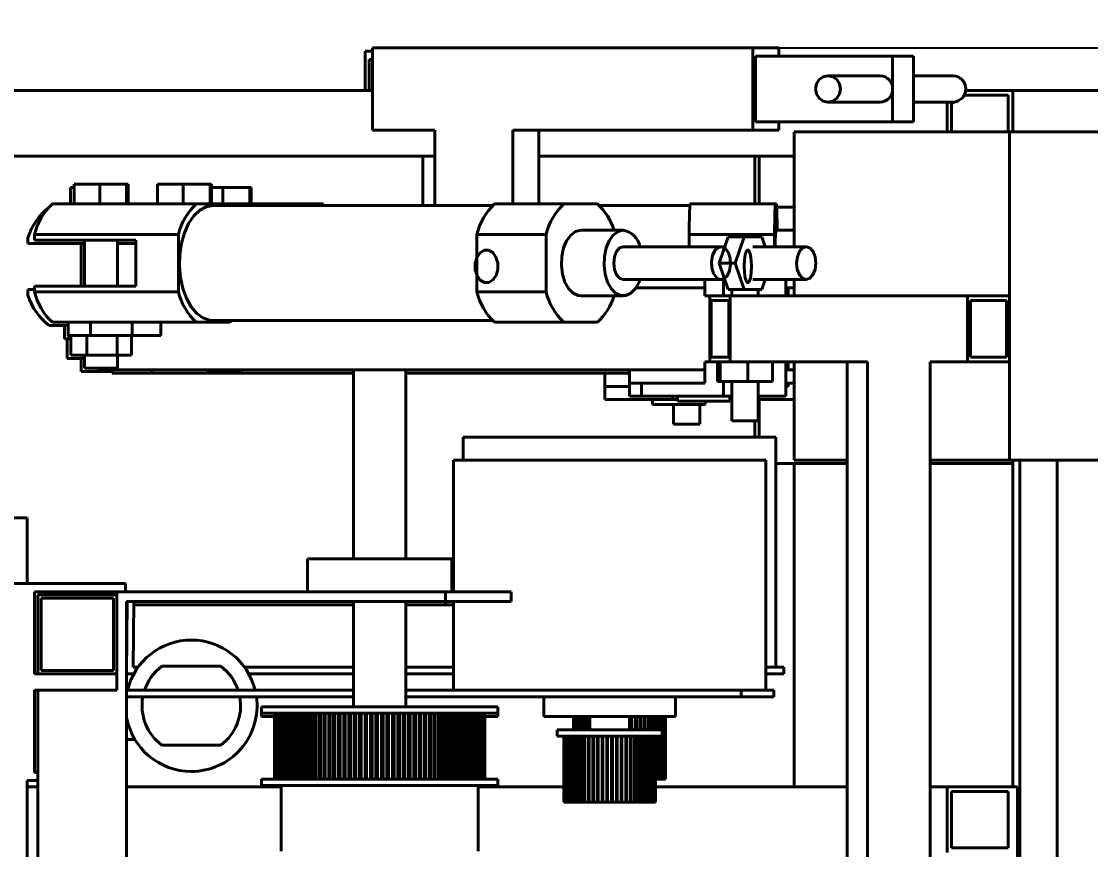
# Model space of a CAD drawing. Header units: millimetres. Extents: x -250 to 3947, y -1468 to 870.
# Drawn here: x 1713.1 to 1794.5, y 655.1 to 718.1 of the extents above; entities that cross this region are included whole.
import ezdxf

# ---------------------------------------------------------------- set-up
doc = ezdxf.new("R2010")
doc.units = ezdxf.units.MM
doc.header["$PDSIZE"] = -1
doc.styles.get("Standard").update_dxf_attribs({"font": 'times_0.ttf'})
doc.dimstyles.new('ISO-25', dxfattribs={"dimtxt": 2.5, "dimasz": 2.5, "dimexe": 1.25, "dimexo": 0.625, "dimtad": 1, "dimtxsty": 'Standard', "dimcen": 2.5, "dimadec": 0, "dimazin": 0, "dimtfac": 1, "dimtmove": 0, "dimatfit": 3, "dimfxl": 1, "dimarcsym": 0})

# ---------------------------------------------------------------- blocks, each defined once
blk = doc.blocks.new('*D9')
at = {"color": 0, "lineweight": -2}
for p, q in [((1740.832, 716.105), (1851.765, 716.105)), ((1850.765, 712.803), (1850.765, 568.015)), ((1850.765, 416.619), (1850.765, 561.407)), ((1729.446, 413.317), (1851.765, 413.317))]:
    blk.add_line(p, q, dxfattribs=at)
at = {"color": 0, "lineweight": 40}
for points in [[(1850.214, 712.803), (1851.315, 712.803), (1850.765, 716.105)], [(1850.214, 416.619), (1851.315, 416.619), (1850.765, 413.317)]]:
    blk.add_solid(points, dxfattribs=at)
at = {"layer": 'Defpoints', "color": 0, "lineweight": 40}
for p in [(1739.832, 716.105), (1728.446, 413.317), (1850.765, 413.317)]:
    blk.add_point(p, dxfattribs=at)
at = {"color": 0, "lineweight": 15, "insert": (1850.765, 564.711), "char_height": 3.5, "attachment_point": 5}
blk.add_mtext('1514', dxfattribs=at)
blk = doc.blocks.new('*D10')
at = {"color": 0, "lineweight": -2}
for p, q in [((1671.796, 654.071), (1671.796, 757.782)), ((1803.546, 641.238), (1803.546, 757.782)), ((1675.098, 756.782), (1800.244, 756.782))]:
    blk.add_line(p, q, dxfattribs=at)
at = {"color": 0, "lineweight": 40}
for points in [[(1675.098, 757.333), (1675.098, 756.232), (1671.796, 756.782)], [(1800.244, 757.333), (1800.244, 756.232), (1803.546, 756.782)]]:
    blk.add_solid(points, dxfattribs=at)
at = {"layer": 'Defpoints', "color": 0, "lineweight": 40}
for p in [(1803.546, 756.782), (1671.796, 653.071), (1803.546, 640.238)]:
    blk.add_point(p, dxfattribs=at)
at = {"color": 0, "lineweight": 15, "insert": (1737.671, 760.092), "char_height": 3.5, "attachment_point": 5}
blk.add_mtext('670', dxfattribs=at)

msp = doc.modelspace()

# ---------------------------------------------------------------- linework, layer by layer
at = {"color": 7, "linetype": 'Continuous', "lineweight": 40}
for p, q in [((1739.8323, 709.8553), (1739.8323, 716.1053)), ((1768.7752, 716.1053), (1739.8323, 716.1053)), ((1768.7752, 709.8553), (1768.7752, 716.1053)), ((1768.7752, 716.1053), (1770.7611, 716.1053)), ((1770.7611, 716.1053), (1770.7611, 715.4803)), ((1739.8323, 715.8553), (1739.2833, 715.8553)), ((1739.2833, 715.8553), (1739.2833, 712.8553)), ((1739.8323, 715.2303), (1739.5848, 715.2303)), ((1739.5848, 715.2303), (1739.5848, 712.8553)), ((1768.9737, 710.4803), (1768.9737, 715.4803)), ((1768.9737, 715.4803), (1779.4037, 715.4803)), ((1779.4037, 715.4803), (1779.4037, 712.9803)), ((1780.9924, 715.4803), (1779.4037, 715.4803)), ((1780.9924, 712.9803), (1780.9924, 715.4803)), ((1778.4555, 713.9803), (1774.4837, 713.9803)), ((1784.016, 713.9803), (1780.9924, 713.9803)), ((1739.8323, 712.8553), (1698.0463, 712.8553)), ((1779.4037, 712.9803), (1779.4037, 710.4803)), ((1780.9924, 710.4803), (1780.9924, 712.9803)), ((1784.9568, 712.8553), (1788.5464, 712.8553)), ((1788.5464, 712.8553), (1788.5464, 709.7303)), ((1788.5464, 712.8553), (1792.2963, 712.8553)), ((1792.2963, 712.8553), (1796.0463, 712.8553)), ((1774.4837, 711.9803), (1778.4555, 711.9803)), ((1780.9924, 711.9803), (1784.016, 711.9803)), ((1783.5463, 709.7303), (1783.5463, 711.9803)), ((1784.1084, 711.9851), (1783.8963, 711.825)), ((1783.8963, 709.7303), (1783.8963, 711.9803)), ((1784.8504, 712.5053), (1788.1963, 712.5053)), ((1788.1963, 712.5053), (1788.1963, 709.7303)), ((1768.9737, 710.4803), (1779.4037, 710.4803)), ((1770.7611, 710.4803), (1770.7611, 709.8553)), ((1779.4037, 710.4803), (1780.9924, 710.4803)), ((1744.5732, 709.8553), (1739.8323, 709.8553)), ((1744.5732, 709.8553), (1744.5732, 704.1053)), ((1768.7752, 709.8553), (1750.4993, 709.8553)), ((1750.4993, 709.8553), (1750.4993, 704.2303)), ((1752.4852, 709.8553), (1752.4852, 704.2303)), ((1770.7611, 709.8553), (1768.7752, 709.8553)), ((1771.9081, 709.7303), (1771.9081, 700.9803)), ((1771.9081, 709.7303), (1788.3035, 709.7303)), ((1788.3035, 709.7303), (1788.3035, 684.7303)), ((1788.3035, 709.7303), (1796.1762, 709.7303)), ((1744.5732, 707.8553), (1698.0463, 707.8553)), ((1743.6629, 707.8553), (1743.6629, 704.1053)), ((1771.9081, 707.8553), (1752.4852, 707.8553)), ((1768.9194, 707.8553), (1768.9194, 704.2303)), ((1769.26, 707.8553), (1769.26, 704.2303)), ((1716.857, 705.4803), (1716.857, 704.2303)), ((1716.857, 705.4803), (1717.1312, 705.4803)), ((1717.1312, 705.7303), (1717.1312, 704.2303)), ((1717.1312, 705.7303), (1719.0765, 705.7303)), ((1719.0765, 705.7303), (1719.0765, 704.2303)), ((1719.0765, 705.7303), (1721.1271, 705.7303)), ((1721.1271, 705.7303), (1721.1271, 704.2303)), ((1721.1271, 705.7303), (1721.2324, 705.7303)), ((1721.2324, 705.7303), (1721.2324, 704.2303)), ((1723.4861, 705.7303), (1723.4861, 704.2303)), ((1723.4861, 705.7303), (1725.4314, 705.7303)), ((1725.4314, 705.7303), (1725.4314, 704.2303)), ((1725.4314, 705.7303), (1727.482, 705.7303)), ((1727.482, 705.7303), (1727.482, 704.2303)), ((1727.482, 705.7303), (1727.5874, 705.7303)), ((1727.5874, 705.7303), (1727.5874, 704.2303)), ((1727.5874, 705.4803), (1728.4511, 705.4803)), ((1728.4511, 705.4803), (1728.4511, 704.2303)), ((1728.4511, 705.4803), (1730.5017, 705.4803)), ((1730.5017, 705.4803), (1730.5017, 704.2303)), ((1730.5017, 705.4803), (1730.6071, 705.4803)), ((1730.6071, 705.4803), (1730.6071, 704.2303)), ((1726.4209, 704.2303), (1715.4738, 704.2303)), ((1728.9717, 704.2303), (1726.4209, 704.2303)), ((1748.9849, 704.1053), (1727.6963, 704.1053)), ((1729.1128, 704.1053), (1728.9717, 704.2303)), ((1735.984, 704.2303), (1728.9717, 704.2303)), ((1735.984, 704.2303), (1735.9784, 704.1053)), ((1736.084, 704.2303), (1735.984, 704.2303)), ((1736.0895, 704.1053), (1736.084, 704.2303)), ((1754.3968, 704.2303), (1749.126, 704.2303)), ((1756.9476, 704.2303), (1754.3968, 704.2303)), ((1763.9711, 704.1053), (1757.0887, 704.1053)), ((1770.4749, 704.2303), (1763.9766, 704.2303)), ((1770.5749, 704.2303), (1770.4749, 704.2303)), ((1771.9081, 703.9803), (1770.5853, 703.9803)), ((1758.9158, 702.2303), (1755.6722, 702.2303)), ((1771.9081, 702.2303), (1770.5249, 702.2303)), ((1713.6189, 701.6598), (1713.6189, 701.2303)), ((1725.0629, 701.9098), (1714.1158, 701.9098)), ((1714.1158, 701.4803), (1714.1158, 701.9098)), ((1721.8193, 701.4803), (1714.1158, 701.4803)), ((1717.9318, 701.4803), (1717.9318, 697.9803)), ((1720.4318, 697.9803), (1720.4318, 701.4803)), ((1721.8193, 697.9803), (1721.8193, 701.4803)), ((1725.0629, 697.5509), (1725.0629, 701.9098)), ((1753.0389, 701.9098), (1747.768, 701.9098)), ((1747.768, 697.5509), (1747.768, 701.9098)), ((1753.0389, 697.5509), (1753.0389, 701.9098)), ((1770.4216, 701.9098), (1763.9233, 701.9098)), ((1763.9233, 700.9803), (1763.9233, 701.9098)), ((1766.2091, 699.7303), (1766.8848, 701.7303)), ((1766.8848, 701.7303), (1768.1011, 701.7303)), ((1767.4254, 699.7303), (1768.1011, 701.7303)), ((1768.1011, 701.7303), (1769.4526, 701.7303)), ((1769.4526, 701.7303), (1769.706, 700.9803)), ((1770.4216, 700.9803), (1770.4216, 701.9098)), ((1717.9318, 701.2303), (1713.6189, 701.2303)), ((1717.6576, 701.2303), (1717.6576, 697.9803)), ((1721.8193, 701.2303), (1720.4318, 701.2303)), ((1766.6314, 700.9803), (1758.9158, 700.9803)), ((1772.8313, 700.9803), (1768.7769, 700.9803)), ((1766.8848, 697.7303), (1766.2091, 699.7303)), ((1766.2091, 699.7303), (1767.4254, 699.7303)), ((1768.1011, 697.7303), (1767.4254, 699.7303)), ((1758.9158, 698.4803), (1766.6314, 698.4803)), ((1765.1216, 698.4803), (1765.1216, 697.2303)), ((1766.5342, 698.4803), (1766.5342, 697.2303)), ((1768.7769, 698.4803), (1772.8313, 698.4803)), ((1769.706, 698.4803), (1769.4526, 697.7303)), ((1771.2868, 698.4803), (1771.2868, 697.2303)), ((1771.9081, 698.4803), (1771.9081, 697.2303)), ((1713.6189, 697.7303), (1713.6189, 697.3009)), ((1714.1158, 697.7303), (1713.6189, 697.7303)), ((1714.1158, 697.5509), (1714.1158, 697.9803)), ((1714.1158, 697.9803), (1721.8193, 697.9803)), ((1725.0629, 697.5509), (1714.1158, 697.5509)), ((1753.0389, 697.5509), (1747.768, 697.5509)), ((1755.6722, 697.2303), (1758.9158, 697.2303)), ((1765.1216, 697.8553), (1759.8835, 697.8553)), ((1765.1216, 697.2303), (1765.491, 697.2303)), ((1765.491, 697.2303), (1765.491, 692.2303)), ((1767.0443, 697.2303), (1765.491, 697.2303)), ((1766.8848, 697.7303), (1768.1011, 697.7303)), ((1767.0443, 692.2303), (1767.0443, 697.2303)), ((1785.1042, 697.2303), (1767.0443, 697.2303)), ((1767.1687, 697.7303), (1767.1687, 697.2303)), ((1768.3898, 697.7303), (1768.1011, 697.7303)), ((1769.1687, 697.7303), (1768.3898, 697.7303)), ((1769.1687, 697.2303), (1769.1687, 697.7303)), ((1769.4526, 697.7303), (1769.1687, 697.7303)), ((1771.9081, 697.8553), (1771.2868, 697.8553)), ((1771.4567, 697.8553), (1771.4567, 697.2303)), ((1785.1042, 692.2303), (1785.1042, 697.2303)), ((1788.3035, 697.2303), (1785.1042, 697.2303)), ((1788.3035, 697.2303), (1788.3035, 692.2303)), ((1766.9356, 696.8803), (1765.5997, 696.8803)), ((1765.5997, 696.8803), (1765.5997, 692.5803)), ((1766.9356, 692.5803), (1766.9356, 696.8803)), ((1788.0795, 696.8803), (1785.3281, 696.8803)), ((1785.3281, 696.8803), (1785.3281, 692.5803)), ((1788.0795, 692.5803), (1788.0795, 696.8803)), ((1716.6818, 694.9803), (1715.2378, 694.9803)), ((1716.9133, 695.2303), (1715.4738, 695.2303)), ((1716.4076, 694.9803), (1716.4076, 693.9803)), ((1716.6818, 695.2303), (1716.6818, 694.2303)), ((1716.9133, 695.2303), (1718.3875, 695.2303)), ((1718.3875, 695.2303), (1718.3875, 694.2303)), ((1718.3875, 695.2303), (1718.8996, 695.2303)), ((1726.4209, 695.2303), (1718.8996, 695.2303)), ((1721.5523, 695.2303), (1721.5523, 694.2303)), ((1723.7368, 694.2303), (1723.7368, 695.2303)), ((1728.9717, 695.2303), (1726.4209, 695.2303)), ((1727.6963, 695.3553), (1748.9849, 695.3553)), ((1728.9717, 695.2303), (1729.1128, 695.3553)), ((1754.3968, 695.2303), (1749.126, 695.2303)), ((1756.9476, 695.2303), (1754.3968, 695.2303)), ((1716.7178, 693.9803), (1716.4076, 693.9803)), ((1716.5996, 693.9803), (1716.5996, 692.4803)), ((1718.3875, 694.2303), (1716.6818, 694.2303)), ((1716.7178, 693.9803), (1716.8738, 693.9803)), ((1716.8738, 694.2303), (1716.8738, 692.7303)), ((1718.0966, 694.2303), (1718.0966, 692.7303)), ((1721.5523, 694.2303), (1718.3875, 694.2303)), ((1720.4047, 694.2303), (1720.4047, 692.7303)), ((1721.4899, 694.2303), (1721.4899, 692.7303)), ((1723.7368, 694.2303), (1721.5523, 694.2303)), ((1717.8224, 692.4803), (1716.5996, 692.4803)), ((1718.0966, 692.7303), (1716.8738, 692.7303)), ((1717.6576, 692.4803), (1717.6576, 691.4803)), ((1717.8224, 692.7303), (1717.8224, 692.4803)), ((1717.9318, 692.4803), (1717.8224, 692.4803)), ((1717.9318, 692.7303), (1717.9318, 691.7303)), ((1720.4047, 692.7303), (1718.0966, 692.7303)), ((1721.4899, 692.7303), (1720.4047, 692.7303)), ((1720.4318, 691.7303), (1720.4318, 692.7303)), ((1765.5997, 692.5803), (1766.9356, 692.5803)), ((1785.3281, 692.5803), (1788.0795, 692.5803)), ((1720.4318, 691.7303), (1717.9318, 691.7303)), ((1718.9959, 691.7303), (1718.9959, 691.6053)), ((1765.1216, 691.6053), (1718.9959, 691.6053)), ((1720.0346, 691.3553), (1720.0346, 691.6053)), ((1723.0498, 691.6053), (1723.0498, 691.3553)), ((1727.3065, 691.6053), (1727.3065, 691.4803)), ((1729.8065, 691.4803), (1729.8065, 691.6053)), ((1738.3746, 691.6053), (1738.3746, 677.2303)), ((1742.3746, 677.2303), (1742.3746, 691.6053)), ((1759.3809, 691.6053), (1759.3809, 690.6053)), ((1765.1216, 692.2303), (1765.1216, 690.6053)), ((1765.1216, 692.2303), (1765.491, 692.2303)), ((1765.491, 692.2303), (1766.1976, 692.2303)), ((1766.0717, 690.7303), (1766.0717, 692.2303)), ((1766.2824, 692.2303), (1766.1976, 692.2303)), ((1766.2824, 690.7303), (1766.2824, 692.2303)), ((1766.5387, 692.2303), (1766.2824, 692.2303)), ((1766.5387, 692.2303), (1767.0443, 692.2303)), ((1777.5, 692.2303), (1767.0443, 692.2303)), ((1768.3794, 690.7303), (1768.3794, 692.2303)), ((1770.2657, 690.7303), (1770.2657, 692.2303)), ((1771.2868, 689.6053), (1771.2868, 692.2303)), ((1771.2868, 691.6053), (1771.9081, 691.6053)), ((1771.4511, 691.9803), (1771.4511, 691.6053)), ((1771.4511, 691.9803), (1771.4567, 691.9803)), ((1771.4567, 692.2303), (1771.4567, 691.6053)), ((1771.9081, 692.2303), (1771.9081, 684.7303)), ((1775.9467, 622.2303), (1775.9467, 692.2303)), ((1777.5, 622.2303), (1777.5, 692.2303)), ((1785.1042, 692.2303), (1782.2526, 692.2303)), ((1782.2526, 622.2303), (1782.2526, 692.2303)), ((1788.3035, 692.2303), (1785.1042, 692.2303)), ((1720.0346, 691.4803), (1717.6576, 691.4803)), ((1723.0498, 691.3553), (1720.0346, 691.3553)), ((1738.3746, 691.3553), (1723.0498, 691.3553)), ((1729.8065, 691.4803), (1727.3065, 691.4803)), ((1759.3809, 691.3553), (1742.3746, 691.3553)), ((1757.5024, 691.3553), (1757.5024, 690.3553)), ((1766.2824, 690.7303), (1766.0717, 690.7303)), ((1768.3794, 690.7303), (1766.2824, 690.7303)), ((1766.5342, 689.6053), (1766.5342, 690.7303)), ((1767.1687, 690.7303), (1767.1687, 687.7303)), ((1770.2657, 690.7303), (1768.3794, 690.7303)), ((1769.1687, 687.7303), (1769.1687, 690.7303)), ((1757.5024, 690.3553), (1757.5024, 689.3553)), ((1759.3809, 690.3553), (1757.5024, 690.3553)), ((1759.3809, 690.6053), (1759.3809, 689.6053)), ((1760.2961, 690.6053), (1759.3809, 690.6053)), ((1760.2961, 689.6053), (1760.2961, 690.6053)), ((1765.1216, 690.6053), (1760.2961, 690.6053)), ((1771.9081, 690.6053), (1771.2868, 690.6053)), ((1771.4511, 690.3553), (1771.2868, 690.3553)), ((1771.4511, 690.6053), (1771.4511, 690.3553)), ((1757.5024, 689.3553), (1762.6454, 689.3553)), ((1759.3809, 689.6053), (1760.2961, 689.6053)), ((1760.2961, 689.6053), (1766.5342, 689.6053)), ((1761.1488, 689.3553), (1761.1488, 688.9803)), ((1762.6454, 689.3553), (1763.0272, 689.3553)), ((1763.0272, 689.6053), (1763.0272, 689.2303)), ((1763.0272, 689.2303), (1764.3917, 689.2303)), ((1764.3917, 689.2303), (1767.0272, 689.2303)), ((1765.1488, 688.9803), (1765.1488, 689.2303)), ((1766.5342, 689.6053), (1767.1687, 689.6053)), ((1767.0272, 689.2303), (1767.0272, 689.6053)), ((1767.0272, 689.3553), (1767.1687, 689.3553)), ((1769.1687, 689.6053), (1771.2868, 689.6053)), ((1769.1687, 689.3553), (1771.9081, 689.3553)), ((1769.26, 689.3553), (1769.26, 686.4803)), ((1761.1488, 688.9803), (1764.1136, 688.9803)), ((1762.729, 688.9803), (1762.729, 687.4803)), ((1764.1136, 688.9803), (1765.1488, 688.9803)), ((1764.729, 687.4803), (1764.729, 688.9803)), ((1764.4266, 687.4803), (1762.729, 687.4803)), ((1764.729, 687.4803), (1764.4266, 687.4803)), ((1767.5835, 687.7303), (1767.1687, 687.7303)), ((1769.1687, 687.7303), (1767.5835, 687.7303)), ((1768.9194, 687.7303), (1768.9194, 686.4803)), ((1746.7346, 686.4803), (1746.7346, 684.7303)), ((1770.5146, 686.4803), (1746.7346, 686.4803)), ((1770.5146, 668.9803), (1770.5146, 686.4803)), ((1745.9846, 684.7303), (1745.9846, 674.7303)), ((1769.7646, 684.7303), (1745.9846, 684.7303)), ((1769.7646, 667.2303), (1769.7646, 684.7303)), ((1770.5146, 684.4803), (1775.9467, 684.4803)), ((1771.9081, 684.7303), (1775.9467, 684.7303)), ((1771.9119, 684.4803), (1771.9119, 659.8883)), ((1782.2526, 684.7303), (1788.3035, 684.7303)), ((1782.2526, 684.4803), (1788.5464, 684.4803)), ((1788.3035, 684.7303), (1796.1762, 684.7303)), ((1788.5464, 684.7303), (1788.5464, 659.8883)), ((1789.0792, 684.7303), (1789.0792, 629.7303)), ((1791.9196, 684.7303), (1791.9196, 629.7303)), ((1713.5463, 680.3553), (1693.5463, 680.3553)), ((1713.5463, 680.3553), (1713.5463, 675.3553)), ((1734.8746, 677.2303), (1734.8746, 674.7303)), ((1734.8746, 677.2303), (1740.3747, 677.2303)), ((1740.3747, 677.2303), (1745.8746, 677.2303)), ((1745.8746, 674.7303), (1745.8746, 677.2303)), ((1713.5463, 675.3553), (1693.5463, 675.3553)), ((1713.5463, 675.3553), (1721.0463, 675.3553)), ((1721.0463, 675.3553), (1721.0463, 674.7303)), ((1714.1246, 674.7303), (1720.3746, 674.7303)), ((1714.1246, 674.7303), (1714.1246, 668.4803)), ((1720.3746, 674.4803), (1714.3747, 674.4803)), ((1714.3747, 674.4803), (1714.3747, 668.4803)), ((1720.3746, 667.2303), (1720.3746, 674.7303)), ((1720.3746, 674.7303), (1745.3746, 674.7303)), ((1745.3746, 673.9803), (1745.3746, 674.7303)), ((1745.3746, 674.7303), (1750.3746, 674.7303)), ((1750.3746, 674.7303), (1750.3746, 673.9803)), ((1720.1246, 674.2303), (1714.6246, 674.2303)), ((1714.6246, 674.2303), (1714.6246, 668.7303)), ((1720.1246, 668.7303), (1720.1246, 674.2303)), ((1721.1246, 673.9803), (1745.3746, 673.9803)), ((1721.1246, 640.4803), (1721.1246, 673.9803)), ((1721.1749, 673.9803), (1721.1246, 668.4803)), ((1721.1727, 673.7303), (1721.1246, 673.7303)), ((1721.6292, 668.9803), (1721.675, 673.9803)), ((1738.3746, 673.7303), (1721.6727, 673.7303)), ((1738.3746, 673.9803), (1738.3746, 665.9803)), ((1742.3746, 665.9803), (1742.3746, 673.9803)), ((1745.3746, 673.7303), (1742.3746, 673.7303)), ((1750.3746, 673.9803), (1745.3746, 673.9803)), ((1745.3746, 673.7303), (1745.3746, 673.9803)), ((1745.9846, 673.7303), (1745.3746, 673.7303)), ((1745.9846, 673.9803), (1745.9846, 667.2303)), ((1714.6246, 668.7303), (1720.1246, 668.7303)), ((1721.992, 668.9803), (1721.6292, 668.9803)), ((1723.7963, 669.0542), (1728.2963, 669.0542)), ((1738.3746, 668.9803), (1730.1007, 668.9803)), ((1745.9846, 668.9803), (1742.3746, 668.9803)), ((1770.5146, 668.9803), (1769.7646, 668.9803)), ((1770.5146, 668.9803), (1771.1246, 668.9803)), ((1771.1246, 668.9803), (1771.1246, 668.4803)), ((1714.1246, 668.4803), (1714.3747, 668.4803)), ((1714.3747, 668.4803), (1720.3746, 668.4803)), ((1721.1246, 668.4803), (1721.6744, 668.4803)), ((1730.4183, 668.4803), (1738.3746, 668.4803)), ((1742.3746, 668.4803), (1745.9846, 668.4803)), ((1771.1246, 668.4803), (1769.7646, 668.4803)), ((1714.1246, 667.2303), (1714.3747, 667.2303)), ((1714.1246, 660.9803), (1714.1246, 667.2303)), ((1714.3747, 667.2303), (1714.3747, 647.2303)), ((1720.3746, 667.2303), (1714.3747, 667.2303)), ((1721.1246, 667.2303), (1738.3746, 667.2303)), ((1742.3746, 667.2303), (1767.8746, 667.2303)), ((1767.8746, 666.7303), (1767.8746, 667.2303)), ((1767.8746, 667.2303), (1770.3747, 667.2303)), ((1770.3747, 667.2303), (1770.3747, 666.7303)), ((1738.3746, 666.7303), (1721.1246, 666.7303)), ((1767.8746, 666.7303), (1742.3746, 666.7303)), ((1752.8747, 666.7303), (1752.8747, 665.2303)), ((1762.8746, 665.2303), (1762.8746, 666.7303)), ((1770.3747, 666.7303), (1767.8746, 666.7303)), ((1731.3746, 665.9803), (1731.3746, 665.4803)), ((1731.3746, 665.9803), (1749.3746, 665.9803)), ((1731.3746, 665.4803), (1731.3746, 665.2303)), ((1731.3746, 665.4803), (1749.3746, 665.4803)), ((1732.3759, 660.4803), (1732.3759, 665.4803)), ((1732.3789, 665.4803), (1732.3789, 660.4803)), ((1732.3943, 660.4803), (1732.3943, 665.4803)), ((1732.4035, 665.4803), (1732.4035, 660.4803)), ((1732.4345, 660.4803), (1732.4345, 665.4803)), ((1732.4499, 665.4803), (1732.4499, 660.4803)), ((1732.4965, 660.4803), (1732.4965, 665.4803)), ((1732.518, 665.4803), (1732.518, 660.4803)), ((1732.5801, 660.4803), (1732.5801, 665.4803)), ((1732.6077, 665.4803), (1732.6077, 660.4803)), ((1732.6851, 660.4803), (1732.6851, 665.4803)), ((1732.7187, 665.4803), (1732.7187, 660.4803)), ((1732.8111, 660.4803), (1732.8111, 665.4803)), ((1732.8507, 665.4803), (1732.8507, 660.4803)), ((1732.9579, 660.4803), (1732.9579, 665.4803)), ((1733.0033, 665.4803), (1733.0033, 660.4803)), ((1733.125, 660.4803), (1733.125, 665.4803)), ((1733.176, 665.4803), (1733.176, 660.4803)), ((1733.3119, 660.4803), (1733.3119, 665.4803)), ((1733.3686, 665.4803), (1733.3686, 660.4803)), ((1733.5183, 660.4803), (1733.5183, 665.4803)), ((1733.5803, 665.4803), (1733.5803, 660.4803)), ((1733.7434, 660.4803), (1733.7434, 665.4803)), ((1733.8106, 665.4803), (1733.8106, 660.4803)), ((1733.9867, 660.4803), (1733.9867, 665.4803)), ((1734.059, 665.4803), (1734.059, 660.4803)), ((1734.2475, 660.4803), (1734.2475, 665.4803)), ((1734.3246, 665.4803), (1734.3246, 660.4803)), ((1734.5251, 660.4803), (1734.5251, 665.4803)), ((1734.6068, 665.4803), (1734.6068, 660.4803)), ((1734.8187, 660.4803), (1734.8187, 665.4803)), ((1734.9049, 665.4803), (1734.9049, 660.4803)), ((1735.1276, 660.4803), (1735.1276, 665.4803)), ((1735.2179, 665.4803), (1735.2179, 660.4803)), ((1735.4508, 660.4803), (1735.4508, 665.4803)), ((1735.5451, 665.4803), (1735.5451, 660.4803)), ((1735.7876, 660.4803), (1735.7876, 665.4803)), ((1735.8855, 665.4803), (1735.8855, 660.4803)), ((1736.1369, 660.4803), (1736.1369, 665.4803)), ((1736.2382, 665.4803), (1736.2382, 660.4803)), ((1736.4978, 660.4803), (1736.4978, 665.4803)), ((1736.6022, 665.4803), (1736.6022, 660.4803)), ((1736.8694, 660.4803), (1736.8694, 665.4803)), ((1736.9766, 665.4803), (1736.9766, 660.4803)), ((1737.2505, 660.4803), (1737.2505, 665.4803)), ((1737.3603, 665.4803), (1737.3603, 660.4803)), ((1737.6403, 660.4803), (1737.6403, 665.4803)), ((1737.7523, 665.4803), (1737.7523, 660.4803)), ((1738.0375, 660.4803), (1738.0375, 665.4803)), ((1738.1514, 665.4803), (1738.1514, 660.4803)), ((1738.4411, 660.4803), (1738.4411, 665.4803)), ((1738.5566, 665.4803), (1738.5566, 660.4803)), ((1738.85, 660.4803), (1738.85, 665.4803)), ((1738.9669, 665.4803), (1738.9669, 660.4803)), ((1739.2631, 660.4803), (1739.2631, 665.4803)), ((1739.381, 665.4803), (1739.381, 660.4803)), ((1739.6793, 660.4803), (1739.6793, 665.4803)), ((1739.7978, 665.4803), (1739.7978, 660.4803)), ((1740.0973, 660.4803), (1740.0973, 665.4803)), ((1740.2162, 665.4803), (1740.2162, 660.4803)), ((1740.5162, 660.4803), (1740.5162, 665.4803)), ((1740.635, 665.4803), (1740.635, 660.4803)), ((1740.9346, 660.4803), (1740.9346, 665.4803)), ((1741.0531, 665.4803), (1741.0531, 660.4803)), ((1741.3515, 660.4803), (1741.3515, 665.4803)), ((1741.4693, 665.4803), (1741.4693, 660.4803)), ((1741.7657, 660.4803), (1741.7657, 665.4803)), ((1741.8826, 665.4803), (1741.8826, 660.4803)), ((1742.1761, 660.4803), (1742.1761, 665.4803)), ((1742.2917, 665.4803), (1742.2917, 660.4803)), ((1742.5816, 660.4803), (1742.5816, 665.4803)), ((1742.6956, 665.4803), (1742.6956, 660.4803)), ((1742.981, 660.4803), (1742.981, 665.4803)), ((1743.0931, 665.4803), (1743.0931, 660.4803)), ((1743.3732, 660.4803), (1743.3732, 665.4803)), ((1743.4831, 665.4803), (1743.4831, 660.4803)), ((1743.7573, 660.4803), (1743.7573, 665.4803)), ((1743.8647, 665.4803), (1743.8647, 660.4803)), ((1744.1321, 660.4803), (1744.1321, 665.4803)), ((1744.2366, 665.4803), (1744.2366, 660.4803)), ((1744.4966, 660.4803), (1744.4966, 665.4803)), ((1744.598, 665.4803), (1744.598, 660.4803)), ((1744.8498, 660.4803), (1744.8498, 665.4803)), ((1744.9478, 665.4803), (1744.9478, 660.4803)), ((1745.1907, 660.4803), (1745.1907, 665.4803)), ((1745.2851, 665.4803), (1745.2851, 660.4803)), ((1745.5184, 660.4803), (1745.5184, 665.4803)), ((1745.6089, 665.4803), (1745.6089, 660.4803)), ((1745.832, 660.4803), (1745.832, 665.4803)), ((1745.9183, 665.4803), (1745.9183, 660.4803)), ((1746.1307, 660.4803), (1746.1307, 665.4803)), ((1746.2126, 665.4803), (1746.2126, 660.4803)), ((1746.4136, 660.4803), (1746.4136, 665.4803)), ((1746.4909, 665.4803), (1746.4909, 660.4803)), ((1746.6799, 660.4803), (1746.6799, 665.4803)), ((1746.7524, 665.4803), (1746.7524, 660.4803)), ((1746.9289, 660.4803), (1746.9289, 665.4803)), ((1746.9964, 665.4803), (1746.9964, 660.4803)), ((1747.16, 660.4803), (1747.16, 665.4803)), ((1747.2222, 665.4803), (1747.2222, 660.4803)), ((1747.3725, 660.4803), (1747.3725, 665.4803)), ((1747.4294, 665.4803), (1747.4294, 660.4803)), ((1747.5658, 660.4803), (1747.5658, 665.4803)), ((1747.6171, 665.4803), (1747.6171, 660.4803)), ((1747.7394, 660.4803), (1747.7394, 665.4803)), ((1747.785, 665.4803), (1747.785, 660.4803)), ((1747.8928, 660.4803), (1747.8928, 665.4803)), ((1747.9326, 665.4803), (1747.9326, 660.4803)), ((1748.0256, 660.4803), (1748.0256, 665.4803)), ((1748.0595, 665.4803), (1748.0595, 660.4803)), ((1748.1375, 660.4803), (1748.1375, 665.4803)), ((1748.1653, 665.4803), (1748.1653, 660.4803)), ((1748.228, 660.4803), (1748.228, 665.4803)), ((1748.2498, 665.4803), (1748.2498, 660.4803)), ((1748.297, 660.4803), (1748.297, 665.4803)), ((1748.3127, 665.4803), (1748.3127, 660.4803)), ((1748.3444, 660.4803), (1748.3444, 665.4803)), ((1748.3538, 665.4803), (1748.3538, 660.4803)), ((1748.3698, 660.4803), (1748.3698, 665.4803)), ((1748.3731, 665.4803), (1748.3731, 660.4803)), ((1748.3734, 660.4803), (1748.3734, 665.4803)), ((1749.3746, 665.4803), (1749.3746, 665.9803)), ((1749.3746, 665.2303), (1749.3746, 665.4803)), ((1731.3746, 665.2303), (1732.3955, 665.2303)), ((1732.3752, 660.4803), (1732.3752, 665.2303)), ((1748.3734, 665.2303), (1749.3746, 665.2303)), ((1748.3741, 660.4803), (1748.3741, 665.2303)), ((1762.8746, 665.2303), (1752.8747, 665.2303)), ((1755.1279, 665.2303), (1755.1279, 664.2303)), ((1755.1313, 664.2303), (1755.1313, 665.2303)), ((1755.1627, 665.2303), (1755.1627, 664.2303)), ((1755.1731, 664.2303), (1755.1731, 665.2303)), ((1755.2355, 665.2303), (1755.2355, 664.2303)), ((1755.2527, 664.2303), (1755.2527, 665.2303)), ((1755.3453, 665.2303), (1755.3453, 664.2303)), ((1755.3692, 664.2303), (1755.3692, 665.2303)), ((1755.4912, 665.2303), (1755.4912, 664.2303)), ((1755.5214, 664.2303), (1755.5214, 665.2303)), ((1755.6713, 665.2303), (1755.6713, 664.2303)), ((1755.7075, 664.2303), (1755.7075, 665.2303)), ((1755.8838, 665.2303), (1755.8838, 664.2303)), ((1755.9257, 664.2303), (1755.9257, 665.2303)), ((1756.1264, 665.2303), (1756.1264, 664.2303)), ((1756.1734, 664.2303), (1756.1734, 665.2303)), ((1756.3747, 665.2303), (1756.3747, 664.2303)), ((1759.3746, 664.2303), (1759.3746, 665.2303)), ((1759.4984, 665.2303), (1759.4984, 664.2303)), ((1759.5626, 664.2303), (1759.5626, 665.2303)), ((1759.8478, 665.2303), (1759.8478, 664.2303)), ((1759.9099, 664.2303), (1759.9099, 665.2303)), ((1760.1839, 665.2303), (1760.1839, 664.2303)), ((1760.2432, 664.2303), (1760.2432, 665.2303)), ((1760.5029, 665.2303), (1760.5029, 664.2303)), ((1760.5587, 664.2303), (1760.5587, 665.2303)), ((1760.8013, 665.2303), (1760.8013, 664.2303)), ((1760.853, 664.2303), (1760.853, 665.2303)), ((1761.0759, 665.2303), (1761.0759, 664.2303)), ((1761.1229, 664.2303), (1761.1229, 665.2303)), ((1761.3236, 665.2303), (1761.3236, 664.2303)), ((1761.3655, 664.2303), (1761.3655, 665.2303)), ((1761.5418, 665.2303), (1761.5418, 664.2303)), ((1761.578, 664.2303), (1761.578, 665.2303)), ((1761.7279, 665.2303), (1761.7279, 664.2303)), ((1761.7581, 664.2303), (1761.7581, 665.2303)), ((1761.8801, 665.2303), (1761.8801, 660.4803)), ((1761.904, 660.4803), (1761.904, 665.2303)), ((1761.9966, 665.2303), (1761.9966, 660.4803)), ((1762.0138, 660.4803), (1762.0138, 665.2303)), ((1762.0762, 665.2303), (1762.0762, 660.4803)), ((1762.0866, 660.4803), (1762.0866, 665.2303)), ((1762.1179, 665.2303), (1762.1179, 660.4803)), ((1762.1214, 660.4803), (1762.1214, 665.2303)), ((1753.8746, 664.2303), (1753.8746, 663.7303)), ((1753.8746, 664.2303), (1757.8746, 664.2303)), ((1757.8746, 664.2303), (1761.8746, 664.2303)), ((1761.8746, 663.7303), (1761.8746, 664.2303)), ((1721.7597, 663.4803), (1721.1246, 663.4803)), ((1728.2963, 663.0542), (1723.7963, 663.0542)), ((1753.8746, 663.7303), (1757.8746, 663.7303)), ((1754.3779, 663.7303), (1754.3779, 658.7303)), ((1754.3813, 658.7303), (1754.3813, 663.7303)), ((1754.4127, 663.7303), (1754.4127, 658.7303)), ((1754.4231, 658.7303), (1754.4231, 663.7303)), ((1754.4855, 663.7303), (1754.4855, 658.7303)), ((1754.5027, 658.7303), (1754.5027, 663.7303)), ((1754.5954, 663.7303), (1754.5954, 658.7303)), ((1754.6192, 658.7303), (1754.6192, 663.7303)), ((1754.7412, 663.7303), (1754.7412, 658.7303)), ((1754.7714, 658.7303), (1754.7714, 663.7303)), ((1754.9213, 663.7303), (1754.9213, 658.7303)), ((1754.9575, 658.7303), (1754.9575, 663.7303)), ((1755.1338, 663.7303), (1755.1338, 658.7303)), ((1755.1757, 658.7303), (1755.1757, 663.7303)), ((1755.3764, 663.7303), (1755.3764, 658.7303)), ((1755.4234, 658.7303), (1755.4234, 663.7303)), ((1755.6463, 663.7303), (1755.6463, 658.7303)), ((1755.698, 658.7303), (1755.698, 663.7303)), ((1755.9406, 663.7303), (1755.9406, 658.7303)), ((1755.9964, 658.7303), (1755.9964, 663.7303)), ((1756.2561, 663.7303), (1756.2561, 658.7303)), ((1756.3154, 658.7303), (1756.3154, 663.7303)), ((1756.5894, 663.7303), (1756.5894, 658.7303)), ((1756.6515, 658.7303), (1756.6515, 663.7303)), ((1756.9367, 663.7303), (1756.9367, 658.7303)), ((1757.0009, 658.7303), (1757.0009, 663.7303)), ((1757.2943, 663.7303), (1757.2943, 658.7303)), ((1757.36, 658.7303), (1757.36, 663.7303)), ((1757.6583, 663.7303), (1757.6583, 658.7303)), ((1757.7247, 658.7303), (1757.7247, 663.7303)), ((1757.8746, 663.7303), (1761.8746, 663.7303)), ((1758.0246, 663.7303), (1758.0246, 658.7303)), ((1758.091, 658.7303), (1758.091, 663.7303)), ((1758.3893, 663.7303), (1758.3893, 658.7303)), ((1758.455, 658.7303), (1758.455, 663.7303)), ((1758.7484, 663.7303), (1758.7484, 658.7303)), ((1758.8126, 658.7303), (1758.8126, 663.7303)), ((1759.0978, 663.7303), (1759.0978, 658.7303)), ((1759.1599, 658.7303), (1759.1599, 663.7303)), ((1759.4339, 663.7303), (1759.4339, 658.7303)), ((1759.4932, 658.7303), (1759.4932, 663.7303)), ((1759.7529, 663.7303), (1759.7529, 658.7303)), ((1759.8087, 658.7303), (1759.8087, 663.7303)), ((1760.0513, 663.7303), (1760.0513, 658.7303)), ((1760.103, 658.7303), (1760.103, 663.7303)), ((1760.3259, 663.7303), (1760.3259, 658.7303)), ((1760.3729, 658.7303), (1760.3729, 663.7303)), ((1760.5736, 663.7303), (1760.5736, 658.7303)), ((1760.6155, 658.7303), (1760.6155, 663.7303)), ((1760.7918, 663.7303), (1760.7918, 658.7303)), ((1760.828, 658.7303), (1760.828, 663.7303)), ((1760.9779, 663.7303), (1760.9779, 658.7303)), ((1761.0081, 658.7303), (1761.0081, 663.7303)), ((1761.1301, 663.7303), (1761.1301, 658.7303)), ((1761.1539, 658.7303), (1761.1539, 663.7303)), ((1761.2466, 663.7303), (1761.2466, 658.7303)), ((1761.2638, 658.7303), (1761.2638, 663.7303)), ((1761.3262, 663.7303), (1761.3262, 658.7303)), ((1761.3366, 658.7303), (1761.3366, 663.7303)), ((1761.368, 663.7303), (1761.368, 658.7303)), ((1761.3714, 658.7303), (1761.3714, 663.7303)), ((1761.5418, 663.7303), (1761.5418, 660.4803)), ((1761.578, 660.4803), (1761.578, 663.7303)), ((1761.7279, 663.7303), (1761.7279, 660.4803)), ((1761.7581, 660.4803), (1761.7581, 663.7303)), ((1714.1246, 660.9803), (1714.3747, 660.9803)), ((1713.5463, 660.3553), (1714.3747, 660.3553)), ((1713.5463, 654.1053), (1713.5463, 660.3553)), ((1714.3747, 659.8883), (1713.5463, 659.8883)), ((1732.8746, 659.8883), (1721.1246, 659.8883)), ((1731.3746, 660.4803), (1731.3746, 659.9803)), ((1731.3746, 660.4803), (1749.3746, 660.4803)), ((1731.3746, 659.9803), (1731.3746, 659.8883)), ((1731.3746, 659.9803), (1749.3746, 659.9803)), ((1732.8746, 659.9803), (1732.8746, 654.9803)), ((1747.8746, 654.9803), (1747.8746, 659.9803)), ((1754.3779, 659.8883), (1747.8746, 659.8883)), ((1749.3746, 659.9803), (1749.3746, 660.4803)), ((1749.3746, 659.8883), (1749.3746, 659.9803)), ((1761.3714, 660.4803), (1761.5418, 660.4803)), ((1775.9467, 659.8883), (1761.3714, 659.8883)), ((1761.5418, 660.4803), (1761.578, 660.4803)), ((1761.578, 660.4803), (1761.7279, 660.4803)), ((1761.7279, 660.4803), (1761.7581, 660.4803)), ((1761.7581, 660.4803), (1761.8801, 660.4803)), ((1761.8801, 660.4803), (1761.904, 660.4803)), ((1761.904, 660.4803), (1761.9966, 660.4803)), ((1761.9966, 660.4803), (1762.0138, 660.4803)), ((1762.0138, 660.4803), (1762.0762, 660.4803)), ((1762.0762, 660.4803), (1762.0866, 660.4803)), ((1762.0866, 660.4803), (1762.1179, 660.4803)), ((1762.1179, 660.4803), (1762.1214, 660.4803)), ((1783.5463, 659.8883), (1782.2526, 659.8883)), ((1783.5463, 654.8883), (1783.5463, 659.8883)), ((1783.5463, 659.8883), (1788.8963, 659.8883)), ((1788.8963, 640.2383), (1788.8963, 659.8883)), ((1783.8963, 659.5383), (1788.1963, 659.5383)), ((1783.8963, 655.2383), (1783.8963, 659.5383)), ((1788.1963, 659.5383), (1788.1963, 655.2383)), ((1754.3779, 658.7303), (1754.3813, 658.7303)), ((1754.3813, 658.7303), (1754.4127, 658.7303)), ((1754.4127, 658.7303), (1754.4231, 658.7303)), ((1754.4231, 658.7303), (1754.4855, 658.7303)), ((1754.4855, 658.7303), (1754.5027, 658.7303)), ((1754.5027, 658.7303), (1754.5954, 658.7303)), ((1754.5954, 658.7303), (1754.6192, 658.7303)), ((1754.6192, 658.7303), (1754.7412, 658.7303)), ((1754.7412, 658.7303), (1754.7714, 658.7303)), ((1754.7714, 658.7303), (1754.9213, 658.7303)), ((1754.9213, 658.7303), (1754.9575, 658.7303)), ((1754.9575, 658.7303), (1755.1338, 658.7303)), ((1755.1338, 658.7303), (1755.1757, 658.7303)), ((1755.1757, 658.7303), (1755.3764, 658.7303)), ((1755.3764, 658.7303), (1755.4234, 658.7303)), ((1755.4234, 658.7303), (1755.6463, 658.7303)), ((1755.6463, 658.7303), (1755.698, 658.7303)), ((1755.698, 658.7303), (1755.9406, 658.7303)), ((1755.9406, 658.7303), (1755.9964, 658.7303)), ((1755.9964, 658.7303), (1756.2561, 658.7303)), ((1756.2561, 658.7303), (1756.3154, 658.7303)), ((1756.3154, 658.7303), (1756.5894, 658.7303)), ((1756.5894, 658.7303), (1756.6515, 658.7303)), ((1756.6515, 658.7303), (1756.9367, 658.7303)), ((1756.9367, 658.7303), (1757.0009, 658.7303)), ((1757.0009, 658.7303), (1757.2943, 658.7303)), ((1757.2943, 658.7303), (1757.36, 658.7303)), ((1757.36, 658.7303), (1757.6583, 658.7303)), ((1757.6583, 658.7303), (1757.7247, 658.7303)), ((1757.7247, 658.7303), (1758.0246, 658.7303)), ((1758.0246, 658.7303), (1758.091, 658.7303)), ((1758.091, 658.7303), (1758.3893, 658.7303)), ((1758.3893, 658.7303), (1758.455, 658.7303)), ((1758.455, 658.7303), (1758.7484, 658.7303)), ((1758.7484, 658.7303), (1758.8126, 658.7303)), ((1758.8126, 658.7303), (1759.0978, 658.7303)), ((1759.0978, 658.7303), (1759.1599, 658.7303)), ((1759.1599, 658.7303), (1759.4339, 658.7303)), ((1759.4339, 658.7303), (1759.4932, 658.7303)), ((1759.4932, 658.7303), (1759.7529, 658.7303)), ((1759.7529, 658.7303), (1759.8087, 658.7303)), ((1759.8087, 658.7303), (1760.0513, 658.7303)), ((1760.0513, 658.7303), (1760.103, 658.7303)), ((1760.103, 658.7303), (1760.3259, 658.7303)), ((1760.3259, 658.7303), (1760.3729, 658.7303)), ((1760.3729, 658.7303), (1760.5736, 658.7303)), ((1760.5736, 658.7303), (1760.6155, 658.7303)), ((1760.6155, 658.7303), (1760.7918, 658.7303)), ((1760.7918, 658.7303), (1760.828, 658.7303)), ((1760.828, 658.7303), (1760.9779, 658.7303)), ((1760.9779, 658.7303), (1761.0081, 658.7303)), ((1761.0081, 658.7303), (1761.1301, 658.7303)), ((1761.1301, 658.7303), (1761.1539, 658.7303)), ((1761.1539, 658.7303), (1761.2466, 658.7303)), ((1761.2466, 658.7303), (1761.2638, 658.7303)), ((1761.2638, 658.7303), (1761.3262, 658.7303)), ((1761.3262, 658.7303), (1761.3366, 658.7303)), ((1761.3366, 658.7303), (1761.368, 658.7303)), ((1761.368, 658.7303), (1761.3714, 658.7303)), ((1788.1963, 655.2383), (1783.8963, 655.2383))]:
    msp.add_line(p, q, dxfattribs=at)
at = {"color": 8, "linetype": 'Continuous', "lineweight": 40}
for p, q in [((1716.7178, 694.2303), (1716.7178, 693.9803)), ((1762.6454, 689.3553), (1762.6454, 689.6053))]:
    msp.add_line(p, q, dxfattribs=at)
at = {"color": 7, "linetype": 'Continuous', "lineweight": 40, "flags": 128}
for points in [[(1773.5355, 712.9803), (1773.6077, 713.363), (1773.8132, 713.6874), (1774.1208, 713.9042), (1774.4837, 713.9803), (1774.8466, 713.9042), (1775.1542, 713.6874), (1775.3597, 713.363), (1775.4319, 712.9803), (1775.3597, 712.5977), (1775.1542, 712.2732), (1774.8466, 712.0565), (1774.4837, 711.9803), (1774.1208, 712.0565), (1773.8132, 712.2732), (1773.6077, 712.5977), (1773.5355, 712.9803)], [(1727.6963, 704.1053), (1727.1809, 704.0158), (1726.6866, 703.7508), (1726.2337, 703.3212), (1725.8406, 702.7446), (1725.5236, 702.0446), (1725.2954, 701.2498), (1725.1656, 700.3928), (1725.1393, 699.5087), (1725.2178, 698.6337), (1725.3977, 697.8036), (1725.6717, 697.0524), (1726.0286, 696.4108), (1726.4538, 695.9051), (1726.9298, 695.556), (1727.4373, 695.3778), (1727.6963, 695.3553)], [(1755.6722, 702.2303), (1755.2775, 702.1376), (1754.9121, 701.8664), (1754.603, 701.4367), (1754.3732, 700.8805), (1754.2398, 700.239), (1754.2126, 699.5597), (1754.2937, 698.8931), (1754.477, 698.2886), (1754.7489, 697.7911), (1755.0894, 697.4373), (1755.473, 697.2536), (1755.6722, 697.2303)], [(1758.9158, 702.2303), (1758.5211, 702.1376), (1758.1557, 701.8664), (1757.8466, 701.4367), (1757.6168, 700.8805), (1757.4834, 700.239), (1757.4562, 699.5597), (1757.5373, 698.8931), (1757.7206, 698.2886), (1757.9925, 697.7911), (1758.3329, 697.4373), (1758.7166, 697.2536), (1759.115, 697.2536), (1759.4986, 697.4373), (1759.8391, 697.7911), (1760.111, 698.2886), (1760.1828, 698.4803)], [(1749.2336, 698.7959), (1749.3608, 699.2482), (1749.3575, 699.7359), (1749.2243, 700.1847), (1748.9814, 700.5263), (1748.6658, 700.7086), (1748.3256, 700.7039), (1748.0125, 700.513), (1747.7742, 700.1648), (1747.6471, 699.7124), (1747.6503, 699.2247), (1747.7835, 698.7759), (1748.0264, 698.4344), (1748.342, 698.2521), (1748.6822, 698.2568), (1748.9953, 698.4477), (1749.2336, 698.7959)], [(1758.9158, 700.9803), (1758.6359, 700.8852), (1758.3985, 700.6142), (1758.24, 700.2087), (1758.1843, 699.7303), (1758.24, 699.252), (1758.3985, 698.8465), (1758.6359, 698.5755), (1758.9158, 698.4803)], [(1766.4165, 700.9742), (1766.1324, 700.9268), (1765.8806, 700.6973), (1765.6994, 700.3205), (1765.6163, 699.8539), (1765.644, 699.3685), (1765.7783, 698.9382), (1765.9988, 698.6285), (1766.2718, 698.4865), (1766.5559, 698.5338), (1766.8077, 698.7634), (1766.989, 699.1401), (1767.0721, 699.6067), (1767.0443, 700.0921), (1766.91, 700.5225), (1766.6895, 700.8322), (1766.4165, 700.9742)], [(1768.1071, 699.4997), (1768.127, 699.0199), (1768.1868, 698.6102), (1768.2776, 698.333), (1768.3855, 698.2305), (1768.494, 698.3182), (1768.5867, 698.5829), (1768.6494, 698.9842), (1768.6726, 699.461), (1768.6527, 699.9408), (1768.5929, 700.3504), (1768.5021, 700.6276), (1768.3942, 700.7302), (1768.2857, 700.6425), (1768.193, 700.3778), (1768.1303, 699.9765), (1768.1071, 699.4997)], [(1773.1133, 700.8837), (1772.8336, 700.9803), (1772.5535, 700.8866), (1772.3157, 700.6169), (1772.1564, 700.2122), (1772.0998, 699.7342), (1772.1547, 699.2555), (1772.3125, 698.8492), (1772.5493, 698.577), (1772.8291, 698.4803), (1773.1092, 698.574), (1773.347, 698.8438), (1773.5063, 699.2485), (1773.5628, 699.7265), (1773.508, 700.2052), (1773.3502, 700.6115), (1773.1133, 700.8837)]]:
    msp.add_lwpolyline(points, dxfattribs=at)
at = {"color": 7, "linetype": 'Continuous', "lineweight": 40}
for centre, radius, start, end in [((1778.4289, 713.0056), 0.9751, 358.516804, 88.435502), ((1783.9732, 712.9803), 1.0009, 272.453066, 87.546934), ((1778.4289, 712.9551), 0.9751, 271.564058, 1.48321), ((1718.0288, 700.3168), 4.6099, 128.656993, 163.062241), ((1718.6254, 700.8284), 4.6374, 132.813041, 166.515661), ((1729.5726, 700.8284), 4.6375, 132.81325, 166.515177), ((1752.2778, 700.8283), 4.6376, 132.813689, 166.515013), ((1757.5486, 700.8283), 4.6376, 132.813689, 166.515013), ((1753.9126, 700.9245), 4.4877, 16.916502, 47.446033), ((1836.7811, 701.3986), 72.8596, 177.772586, 179.597993), ((1843.2391, 701.3995), 72.8193, 177.772081, 179.598498), ((1702.2287, 701.5432), 68.3991, 0.575612, 2.251517), ((1758.6364, 700.6801), 1.5752, 10.987585, 79.785117), ((1781.3522, 701.1739), 10.8788, 174.42719, 181.019468), ((1717.987, 698.6232), 4.5638, 196.841848, 232.9582), ((1718.6254, 698.6322), 4.6374, 193.484339, 227.186959), ((1729.5726, 698.6323), 4.6375, 193.484823, 227.18675), ((1752.2778, 698.6323), 4.6376, 193.484987, 227.186311), ((1757.5486, 698.6323), 4.6376, 193.484987, 227.186311), ((1753.9126, 698.5362), 4.4877, 312.553967, 343.083498), ((1726.0463, 666.0542), 5, 13.604529, 166.395471), ((1726.0463, 666.0542), 3.75, 126.869898, 161.722158), ((1726.0463, 666.0542), 3.75, 18.277842, 53.130102), ((1726.0463, 666.0542), 3.75, 169.613236, 233.130102), ((1726.0463, 666.0542), 5, 270, 7.77128), ((1726.0463, 666.0542), 3.75, 306.869898, 10.386764), ((1726.0463, 666.0542), 5, 190.1534, 270)]:
    msp.add_arc(centre, radius, start, end, dxfattribs=at)

# ---------------------------------------------------------------- dimensions: what is measured, and where the dimension line sits
at = {"color": 1, "lineweight": 15}
dim = msp.add_linear_dim(base=(1803.5464, 756.7823), p1=(1671.7963, 653.0712), p2=(1803.5464, 640.2383), text='670', dimstyle='ISO-25', override={"dimtxt": 3.5, "dimasz": 3.302, "dimexe": 1, "dimexo": 1, "dimgap": 1.524, "dimtih": 1, "dimtoh": 1, "dimlfac": 5, "dimzin": 0, "dimadec": 2, "dimtzin": 0}, dxfattribs=at)
dim.commit()
dim.dimension.update_dxf_attribs({"geometry": '*D10', "text_midpoint": (1737.6713, 760.0916)})
dim = msp.add_linear_dim(base=(1850.7645, 413.3169), p1=(1739.8323, 716.1053), p2=(1728.4455, 413.3169), angle=90, text='1514', dimstyle='ISO-25', override={"dimtxt": 3.5, "dimasz": 3.302, "dimexe": 1, "dimexo": 1, "dimgap": 1.524, "dimtih": 1, "dimtoh": 1, "dimlfac": 5, "dimzin": 0, "dimadec": 2, "dimtzin": 0}, dxfattribs=at)
dim.commit()
dim.dimension.update_dxf_attribs({"geometry": '*D9', "text_midpoint": (1850.7645, 564.7111), "dimtype": 160})

doc.saveas('drawing.dxf')
